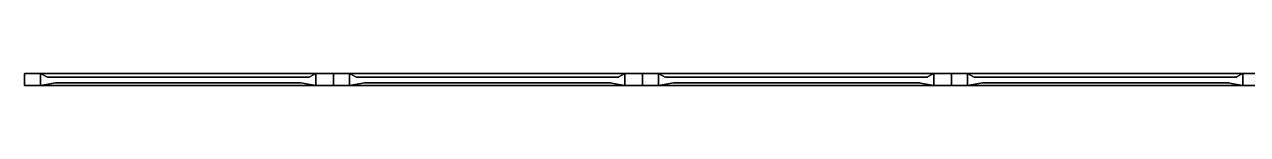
# Model space of a CAD drawing. Extents: x -140 to 778, y -205 to 202.
# Drawn here: x -139.6 to 223.7, y -3.7 to 0 of the extents above; entities that cross this region are included whole.
import ezdxf

# ---------------------------------------------------------------- set-up
doc = ezdxf.new("R2010")
doc.units = 0
doc.layers.add('L1', color=7, linetype='CONTINUOUS')

msp = doc.modelspace()

# ---------------------------------------------------------------- linework, layer by layer
at = {"layer": 'L1'}
for points, invisible_edges in [([(-139.613525, 0.000004, 25.649376), (-139.613525, 0.000006, 33.333324), (-134.817184, 0.000006, 33.333321)], 12), ([(-134.817184, 0.000006, 33.333321), (-134.817184, 0.000004, 25.649372), (-139.613525, 0.000004, 25.649376)], 12), ([(-134.817184, 0.000006, 33.333321), (-139.613525, 0.000006, 33.333324), (-139.613525, -3.656865, 33.333324)], 140), ([(-139.613525, -3.656865, 33.333324), (-134.817184, -3.656864, 33.333321), (-134.817184, 0.000006, 33.333321)], 140), ([(-139.613525, 0.000006, 33.333324), (-139.613525, 0.000004, 25.649376), (-139.613525, -3.656866, 25.649376)], 12), ([(-139.613525, -3.656866, 25.649376), (-139.613525, -3.656865, 33.333324), (-139.613525, 0.000006, 33.333324)], 12), ([(-139.613525, -0.000002, -79.529884), (-139.613525, 0.000004, 25.649376), (-134.817184, 0.000004, 25.649372)], 12), ([(-134.817184, 0.000004, 25.649372), (-134.817184, -0.000002, -79.529884), (-139.613525, -0.000002, -79.529884)], 12), ([(-139.613525, 0.000004, 25.649376), (-139.613525, -0.000002, -79.529884), (-139.613525, -3.656872, -79.529892)], 12), ([(-139.613525, -3.656872, -79.529892), (-139.613525, -3.656866, 25.649376), (-139.613525, 0.000004, 25.649376)], 12), ([(-134.817184, 0.000004, 25.649372), (-134.817184, 0.000006, 33.333321), (-53.087555, 0.000006, 33.333321)], 12), ([(-53.087555, 0.000006, 33.333321), (-53.087555, 0.000004, 25.649372), (-134.817184, 0.000004, 25.649372)], 12), ([(-53.087555, 0.000006, 33.333321), (-134.817184, 0.000006, 33.333321), (-134.817184, -3.656864, 33.333321)], 140), ([(-134.817184, -3.656864, 33.333321), (-53.087555, -3.656864, 33.333321), (-53.087555, 0.000006, 33.333321)], 140), ([(-134.817184, -0.000002, -79.529884), (-134.817184, 0.000004, 25.649372), (-132.816162, -1.116109, 23.648335)], 140), ([(-134.817184, 0.000004, 25.649372), (-53.087555, 0.000004, 25.649372), (-55.088585, -1.116109, 23.648335)], 12), ([(-55.088585, -1.116109, 23.648335), (-132.816162, -1.116109, 23.648335), (-134.817184, 0.000004, 25.649372)], 12), ([(-53.087555, 0.000004, 25.649372), (-53.087555, -0.000002, -79.529884), (-55.088585, -1.116115, -77.528862)], 12), ([(-55.088585, -1.116115, -77.528862), (-55.088585, -1.116109, 23.648335), (-53.087555, 0.000004, 25.649372)], 12), ([(-53.087555, 0.000004, 25.649372), (-53.087555, 0.000006, 33.333321), (-47.826088, 0.000006, 33.333324)], 12), ([(-47.826088, 0.000006, 33.333324), (-47.826088, 0.000004, 25.649376), (-53.087555, 0.000004, 25.649372)], 12), ([(-47.826088, 0.000006, 33.333324), (-53.087555, 0.000006, 33.333321), (-53.087555, -3.656864, 33.333321)], 140), ([(-53.087555, -3.656864, 33.333321), (-47.826088, -3.656865, 33.333324), (-47.826088, 0.000006, 33.333324)], 140), ([(-53.087555, -0.000002, -79.529884), (-53.087555, 0.000004, 25.649372), (-47.826088, 0.000004, 25.649376)], 12), ([(-47.826088, 0.000004, 25.649376), (-47.826088, -0.000002, -79.529884), (-53.087555, -0.000002, -79.529884)], 12), ([(-47.826092, 0.000004, 25.649376), (-47.826092, 0.000006, 33.333324), (-43.029755, 0.000006, 33.333321)], 12), ([(-43.029755, 0.000006, 33.333321), (-43.029755, 0.000004, 25.649372), (-47.826092, 0.000004, 25.649376)], 12), ([(-43.029755, 0.000006, 33.333321), (-47.826092, 0.000006, 33.333324), (-47.826092, -3.656865, 33.333324)], 140), ([(-47.826092, -3.656865, 33.333324), (-43.029755, -3.656864, 33.333321), (-43.029755, 0.000006, 33.333321)], 140), ([(-47.826092, 0.000006, 33.333324), (-47.826092, 0.000004, 25.649376), (-47.826092, -3.656866, 25.649376)], 12), ([(-47.826092, -3.656866, 25.649376), (-47.826092, -3.656865, 33.333324), (-47.826092, 0.000006, 33.333324)], 12), ([(-47.826092, -0.000002, -79.529884), (-47.826092, 0.000004, 25.649376), (-43.029755, 0.000004, 25.649372)], 12), ([(-43.029755, 0.000004, 25.649372), (-43.029755, -0.000002, -79.529884), (-47.826092, -0.000002, -79.529884)], 12), ([(-47.826092, 0.000004, 25.649376), (-47.826092, -0.000002, -79.529884), (-47.826092, -3.656872, -79.529892)], 12), ([(-47.826092, -3.656872, -79.529892), (-47.826092, -3.656866, 25.649376), (-47.826092, 0.000004, 25.649376)], 12), ([(-47.826088, 0.000004, 25.649376), (-47.826088, 0.000006, 33.333324), (-47.826088, -3.656865, 33.333324)], 140), ([(-47.826088, -0.000002, -79.529884), (-47.826088, 0.000004, 25.649376), (-47.826088, -3.656866, 25.649376)], 140), ([(-47.826088, -3.656865, 33.333324), (-47.826088, -3.656866, 25.649376), (-47.826088, 0.000004, 25.649376)], 140), ([(-43.029755, 0.000004, 25.649372), (-43.029755, 0.000006, 33.333321), (38.699875, 0.000006, 33.333321)], 12), ([(38.699875, 0.000006, 33.333321), (38.699875, 0.000004, 25.649372), (-43.029755, 0.000004, 25.649372)], 12), ([(38.699875, 0.000006, 33.333321), (-43.029755, 0.000006, 33.333321), (-43.029755, -3.656864, 33.333321)], 140), ([(-43.029755, -3.656864, 33.333321), (38.699875, -3.656864, 33.333321), (38.699875, 0.000006, 33.333321)], 140), ([(-43.029755, -0.000002, -79.529884), (-43.029755, 0.000004, 25.649372), (-41.028725, -1.116109, 23.648335)], 140), ([(-43.029755, 0.000004, 25.649372), (38.699875, 0.000004, 25.649372), (36.698837, -1.116109, 23.648335)], 12), ([(36.698837, -1.116109, 23.648335), (-41.028725, -1.116109, 23.648335), (-43.029755, 0.000004, 25.649372)], 12), ([(38.699875, 0.000004, 25.649372), (38.699875, -0.000002, -79.529884), (36.698837, -1.116115, -77.528862)], 12), ([(36.698837, -1.116115, -77.528862), (36.698837, -1.116109, 23.648335), (38.699875, 0.000004, 25.649372)], 12), ([(38.699875, 0.000004, 25.649372), (38.699875, 0.000006, 33.333321), (43.961349, 0.000006, 33.333324)], 12), ([(43.961349, 0.000006, 33.333324), (43.961349, 0.000004, 25.649376), (38.699875, 0.000004, 25.649372)], 12), ([(43.961349, 0.000006, 33.333324), (38.699875, 0.000006, 33.333321), (38.699875, -3.656864, 33.333321)], 140), ([(38.699875, -3.656864, 33.333321), (43.961349, -3.656865, 33.333324), (43.961349, 0.000006, 33.333324)], 140), ([(38.699875, -0.000002, -79.529884), (38.699875, 0.000004, 25.649372), (43.961349, 0.000004, 25.649376)], 12), ([(43.961349, 0.000004, 25.649376), (43.961349, -0.000002, -79.529884), (38.699875, -0.000002, -79.529884)], 12), ([(43.961334, 0.000004, 25.649376), (43.961334, 0.000006, 33.333324), (48.757675, 0.000006, 33.333321)], 12), ([(48.757675, 0.000006, 33.333321), (48.757675, 0.000004, 25.649372), (43.961334, 0.000004, 25.649376)], 12), ([(48.757675, 0.000006, 33.333321), (43.961334, 0.000006, 33.333324), (43.961334, -3.656865, 33.333324)], 140), ([(43.961334, -3.656865, 33.333324), (48.757675, -3.656864, 33.333321), (48.757675, 0.000006, 33.333321)], 140), ([(43.961334, 0.000006, 33.333324), (43.961334, 0.000004, 25.649376), (43.961334, -3.656866, 25.649376)], 12), ([(43.961334, -3.656866, 25.649376), (43.961334, -3.656865, 33.333324), (43.961334, 0.000006, 33.333324)], 12), ([(43.961334, -0.000002, -79.529884), (43.961334, 0.000004, 25.649376), (48.757675, 0.000004, 25.649372)], 12), ([(48.757675, 0.000004, 25.649372), (48.757675, -0.000002, -79.529884), (43.961334, -0.000002, -79.529884)], 12), ([(43.961334, 0.000004, 25.649376), (43.961334, -0.000002, -79.529884), (43.961334, -3.656872, -79.529892)], 12), ([(43.961334, -3.656872, -79.529892), (43.961334, -3.656866, 25.649376), (43.961334, 0.000004, 25.649376)], 12), ([(43.961349, 0.000004, 25.649376), (43.961349, 0.000006, 33.333324), (43.961349, -3.656865, 33.333324)], 140), ([(43.961349, -0.000002, -79.529884), (43.961349, 0.000004, 25.649376), (43.961349, -3.656866, 25.649376)], 140), ([(43.961349, -3.656865, 33.333324), (43.961349, -3.656866, 25.649376), (43.961349, 0.000004, 25.649376)], 140), ([(48.757675, 0.000004, 25.649372), (48.757675, 0.000006, 33.333321), (130.487305, 0.000006, 33.333321)], 12), ([(130.487305, 0.000006, 33.333321), (130.487305, 0.000004, 25.649372), (48.757675, 0.000004, 25.649372)], 12), ([(130.487305, 0.000006, 33.333321), (48.757675, 0.000006, 33.333321), (48.757675, -3.656864, 33.333321)], 140), ([(48.757675, -3.656864, 33.333321), (130.487305, -3.656864, 33.333321), (130.487305, 0.000006, 33.333321)], 140), ([(48.757675, -0.000002, -79.529884), (48.757675, 0.000004, 25.649372), (50.758713, -1.116109, 23.648335)], 140), ([(48.757675, 0.000004, 25.649372), (130.487305, 0.000004, 25.649372), (128.486282, -1.116109, 23.648335)], 12), ([(128.486282, -1.116109, 23.648335), (50.758713, -1.116109, 23.648335), (48.757675, 0.000004, 25.649372)], 12), ([(130.487305, 0.000004, 25.649372), (130.487305, -0.000002, -79.529884), (128.486282, -1.116115, -77.528862)], 12), ([(128.486282, -1.116115, -77.528862), (128.486282, -1.116109, 23.648335), (130.487305, 0.000004, 25.649372)], 12), ([(130.487305, 0.000004, 25.649372), (130.487305, 0.000006, 33.333321), (135.748764, 0.000006, 33.333324)], 12), ([(135.748764, 0.000006, 33.333324), (135.748764, 0.000004, 25.649376), (130.487305, 0.000004, 25.649372)], 12), ([(135.748764, 0.000006, 33.333324), (130.487305, 0.000006, 33.333321), (130.487305, -3.656864, 33.333321)], 140), ([(130.487305, -3.656864, 33.333321), (135.748764, -3.656865, 33.333324), (135.748764, 0.000006, 33.333324)], 140), ([(130.487305, -0.000002, -79.529884), (130.487305, 0.000004, 25.649372), (135.748764, 0.000004, 25.649376)], 12), ([(135.748764, 0.000004, 25.649376), (135.748764, -0.000002, -79.529884), (130.487305, -0.000002, -79.529884)], 12), ([(135.748764, 0.000004, 25.649376), (135.748764, 0.000006, 33.333324), (135.748764, -3.656865, 33.333324)], 140), ([(135.748764, -0.000002, -79.529884), (135.748764, 0.000004, 25.649376), (135.748764, -3.656866, 25.649376)], 140), ([(135.748764, -3.656865, 33.333324), (135.748764, -3.656866, 25.649376), (135.748764, 0.000004, 25.649376)], 140), ([(135.748779, 0.000004, 25.649376), (135.748779, 0.000006, 33.333324), (140.54512, 0.000006, 33.333321)], 12), ([(140.54512, 0.000006, 33.333321), (140.54512, 0.000004, 25.649372), (135.748779, 0.000004, 25.649376)], 12), ([(140.54512, 0.000006, 33.333321), (135.748779, 0.000006, 33.333324), (135.748779, -3.656865, 33.333324)], 140), ([(135.748779, -3.656865, 33.333324), (140.54512, -3.656864, 33.333321), (140.54512, 0.000006, 33.333321)], 140), ([(135.748779, 0.000006, 33.333324), (135.748779, 0.000004, 25.649376), (135.748779, -3.656866, 25.649376)], 12), ([(135.748779, -3.656866, 25.649376), (135.748779, -3.656865, 33.333324), (135.748779, 0.000006, 33.333324)], 12), ([(135.748779, -0.000002, -79.529884), (135.748779, 0.000004, 25.649376), (140.54512, 0.000004, 25.649372)], 12), ([(140.54512, 0.000004, 25.649372), (140.54512, -0.000002, -79.529884), (135.748779, -0.000002, -79.529884)], 12), ([(135.748779, 0.000004, 25.649376), (135.748779, -0.000002, -79.529884), (135.748779, -3.656872, -79.529892)], 12), ([(135.748779, -3.656872, -79.529892), (135.748779, -3.656866, 25.649376), (135.748779, 0.000004, 25.649376)], 12), ([(140.54512, 0.000004, 25.649372), (140.54512, 0.000006, 33.333321), (222.274765, 0.000006, 33.333321)], 12), ([(222.274765, 0.000006, 33.333321), (222.274765, 0.000004, 25.649372), (140.54512, 0.000004, 25.649372)], 12), ([(222.274765, 0.000006, 33.333321), (140.54512, 0.000006, 33.333321), (140.54512, -3.656864, 33.333321)], 140), ([(140.54512, -3.656864, 33.333321), (222.274765, -3.656864, 33.333321), (222.274765, 0.000006, 33.333321)], 140), ([(140.54512, -0.000002, -79.529884), (140.54512, 0.000004, 25.649372), (142.546158, -1.116109, 23.648335)], 140), ([(140.54512, 0.000004, 25.649372), (222.274765, 0.000004, 25.649372), (220.273727, -1.116109, 23.648335)], 12), ([(220.273727, -1.116109, 23.648335), (142.546158, -1.116109, 23.648335), (140.54512, 0.000004, 25.649372)], 12), ([(222.274765, 0.000004, 25.649372), (222.274765, -0.000002, -79.529884), (220.273727, -1.116115, -77.528862)], 12), ([(220.273727, -1.116115, -77.528862), (220.273727, -1.116109, 23.648335), (222.274765, 0.000004, 25.649372)], 12), ([(222.274765, 0.000004, 25.649372), (222.274765, 0.000006, 33.333321), (227.536209, 0.000006, 33.333324)], 12), ([(227.536209, 0.000006, 33.333324), (227.536209, 0.000004, 25.649376), (222.274765, 0.000004, 25.649372)], 12), ([(227.536209, 0.000006, 33.333324), (222.274765, 0.000006, 33.333321), (222.274765, -3.656864, 33.333321)], 140), ([(222.274765, -3.656864, 33.333321), (227.536209, -3.656865, 33.333324), (227.536209, 0.000006, 33.333324)], 140), ([(222.274765, -0.000002, -79.529884), (222.274765, 0.000004, 25.649372), (227.536209, 0.000004, 25.649376)], 12), ([(227.536209, 0.000004, 25.649376), (227.536209, -0.000002, -79.529884), (222.274765, -0.000002, -79.529884)], 12), ([(-139.613525, -0.000003, -85.507233), (-139.613525, -0.000002, -79.529884), (-134.817184, -0.000002, -79.529884)], 12), ([(-134.817184, -0.000002, -79.529884), (-134.817184, -0.000003, -85.507233), (-139.613525, -0.000003, -85.507233)], 12), ([(-139.613525, -0.000002, -79.529884), (-139.613525, -0.000003, -85.507233), (-139.613525, -3.656873, -85.507233)], 12), ([(-139.613525, -3.656873, -85.507233), (-139.613525, -3.656872, -79.529892), (-139.613525, -0.000002, -79.529884)], 12), ([(-139.613525, -0.000003, -85.507233), (-134.817184, -0.000003, -85.507233), (-134.817184, -3.656873, -85.507233)], 12), ([(-134.817184, -3.656873, -85.507233), (-139.613525, -3.656873, -85.507233), (-139.613525, -0.000003, -85.507233)], 12), ([(-134.817184, -0.000003, -85.507233), (-134.817184, -0.000002, -79.529884), (-53.087555, -0.000002, -79.529884)], 12), ([(-53.087555, -0.000002, -79.529884), (-53.087555, -0.000003, -85.507233), (-134.817184, -0.000003, -85.507233)], 12), ([(-53.087555, -0.000002, -79.529884), (-134.817184, -0.000002, -79.529884), (-132.816162, -1.116115, -77.528862)], 140), ([(-132.816162, -1.116109, 23.648335), (-132.816162, -1.116115, -77.528862), (-134.817184, -0.000002, -79.529884)], 140), ([(-134.817184, -0.000003, -85.507233), (-53.087555, -0.000003, -85.507233), (-53.087555, -3.656873, -85.507233)], 12), ([(-53.087555, -3.656873, -85.507233), (-134.817184, -3.656873, -85.507233), (-134.817184, -0.000003, -85.507233)], 12), ([(-130.414917, -2.835499, -75.127617), (-130.414917, -2.835492, 21.247101), (-134.817184, -3.656865, 25.649372)], 140), ([(-53.087555, -3.656865, 25.649372), (-134.817184, -3.656865, 25.649372), (-130.414917, -2.835492, 21.247101)], 12), ([(-134.817184, -3.656872, -79.529884), (-53.087555, -3.656872, -79.529884), (-57.489822, -2.835499, -75.127617)], 140), ([(-57.489822, -2.835499, -75.127617), (-130.414917, -2.835499, -75.127617), (-134.817184, -3.656872, -79.529884)], 140), ([(-134.817184, -3.656865, 25.649372), (-134.817184, -3.656872, -79.529884), (-130.414917, -2.835499, -75.127617)], 140), ([(-132.816162, -1.116115, -77.528862), (-55.088585, -1.116115, -77.528862), (-53.087555, -0.000002, -79.529884)], 140), ([(-132.816162, -1.116121, -77.528862), (-132.816162, -1.116103, 23.648331), (-55.088585, -1.116103, 23.648331)], 12), ([(-55.088585, -1.116103, 23.648331), (-55.088585, -1.116121, -77.528862), (-132.816162, -1.116121, -77.528862)], 12), ([(-130.414917, -2.835504, -75.127625), (-57.489822, -2.835504, -75.127625), (-57.489822, -2.835486, 21.247099)], 140), ([(-57.489822, -2.835486, 21.247099), (-130.414917, -2.835486, 21.247099), (-130.414917, -2.835504, -75.127625)], 140), ([(-130.414917, -2.835492, 21.247101), (-57.489822, -2.835492, 21.247101), (-53.087555, -3.656865, 25.649372)], 12), ([(-53.087555, -3.656872, -79.529884), (-53.087555, -3.656865, 25.649372), (-57.489822, -2.835492, 21.247101)], 12), ([(-57.489822, -2.835492, 21.247101), (-57.489822, -2.835499, -75.127617), (-53.087555, -3.656872, -79.529884)], 12), ([(-53.087555, -0.000003, -85.507233), (-53.087555, -0.000002, -79.529884), (-47.826088, -0.000002, -79.529884)], 12), ([(-47.826088, -0.000002, -79.529884), (-47.826088, -0.000003, -85.507233), (-53.087555, -0.000003, -85.507233)], 12), ([(-53.087555, -0.000003, -85.507233), (-47.826088, -0.000003, -85.507233), (-47.826088, -3.656873, -85.507233)], 12), ([(-47.826088, -3.656873, -85.507233), (-53.087555, -3.656873, -85.507233), (-53.087555, -0.000003, -85.507233)], 12), ([(-47.826092, -0.000003, -85.507233), (-47.826092, -0.000002, -79.529884), (-43.029755, -0.000002, -79.529884)], 12), ([(-43.029755, -0.000002, -79.529884), (-43.029755, -0.000003, -85.507233), (-47.826092, -0.000003, -85.507233)], 12), ([(-47.826092, -0.000002, -79.529884), (-47.826092, -0.000003, -85.507233), (-47.826092, -3.656873, -85.507233)], 12), ([(-47.826092, -3.656873, -85.507233), (-47.826092, -3.656872, -79.529892), (-47.826092, -0.000002, -79.529884)], 12), ([(-47.826092, -0.000003, -85.507233), (-43.029755, -0.000003, -85.507233), (-43.029755, -3.656873, -85.507233)], 12), ([(-43.029755, -3.656873, -85.507233), (-47.826092, -3.656873, -85.507233), (-47.826092, -0.000003, -85.507233)], 12), ([(-47.826088, -0.000003, -85.507233), (-47.826088, -0.000002, -79.529884), (-47.826088, -3.656872, -79.529892)], 140), ([(-47.826088, -3.656866, 25.649376), (-47.826088, -3.656872, -79.529892), (-47.826088, -0.000002, -79.529884)], 140), ([(-47.826088, -3.656872, -79.529892), (-47.826088, -3.656873, -85.507233), (-47.826088, -0.000003, -85.507233)], 140), ([(-43.029755, -0.000003, -85.507233), (-43.029755, -0.000002, -79.529884), (38.699875, -0.000002, -79.529884)], 12), ([(38.699875, -0.000002, -79.529884), (38.699875, -0.000003, -85.507233), (-43.029755, -0.000003, -85.507233)], 12), ([(38.699875, -0.000002, -79.529884), (-43.029755, -0.000002, -79.529884), (-41.028725, -1.116115, -77.528862)], 140), ([(-41.028725, -1.116109, 23.648335), (-41.028725, -1.116115, -77.528862), (-43.029755, -0.000002, -79.529884)], 140), ([(-43.029755, -0.000003, -85.507233), (38.699875, -0.000003, -85.507233), (38.699875, -3.656873, -85.507233)], 12), ([(38.699875, -3.656873, -85.507233), (-43.029755, -3.656873, -85.507233), (-43.029755, -0.000003, -85.507233)], 12), ([(-38.627487, -2.835499, -75.127617), (-38.627487, -2.835492, 21.247101), (-43.029755, -3.656865, 25.649372)], 140), ([(38.699875, -3.656865, 25.649372), (-43.029755, -3.656865, 25.649372), (-38.627487, -2.835492, 21.247101)], 12), ([(-43.029755, -3.656872, -79.529884), (38.699875, -3.656872, -79.529884), (34.297607, -2.835499, -75.127617)], 140), ([(34.297607, -2.835499, -75.127617), (-38.627487, -2.835499, -75.127617), (-43.029755, -3.656872, -79.529884)], 140), ([(-43.029755, -3.656865, 25.649372), (-43.029755, -3.656872, -79.529884), (-38.627487, -2.835499, -75.127617)], 140), ([(-41.028725, -1.116115, -77.528862), (36.698837, -1.116115, -77.528862), (38.699875, -0.000002, -79.529884)], 140), ([(-40.796158, -1.116121, -77.528862), (-40.796158, -1.116103, 23.648331), (36.931412, -1.116103, 23.648331)], 12), ([(36.931412, -1.116103, 23.648331), (36.931412, -1.116121, -77.528862), (-40.796158, -1.116121, -77.528862)], 12), ([(-38.627487, -2.835492, 21.247101), (34.297607, -2.835492, 21.247101), (38.699875, -3.656865, 25.649372)], 12), ([(-38.39492, -2.835504, -75.127625), (34.530167, -2.835504, -75.127625), (34.530167, -2.835486, 21.247099)], 140), ([(34.530167, -2.835486, 21.247099), (-38.39492, -2.835486, 21.247099), (-38.39492, -2.835504, -75.127625)], 140), ([(38.699875, -3.656872, -79.529884), (38.699875, -3.656865, 25.649372), (34.297607, -2.835492, 21.247101)], 12), ([(34.297607, -2.835492, 21.247101), (34.297607, -2.835499, -75.127617), (38.699875, -3.656872, -79.529884)], 12), ([(38.699875, -0.000003, -85.507233), (38.699875, -0.000002, -79.529884), (43.961349, -0.000002, -79.529884)], 12), ([(43.961349, -0.000002, -79.529884), (43.961349, -0.000003, -85.507233), (38.699875, -0.000003, -85.507233)], 12), ([(38.699875, -0.000003, -85.507233), (43.961349, -0.000003, -85.507233), (43.961349, -3.656873, -85.507233)], 12), ([(43.961349, -3.656873, -85.507233), (38.699875, -3.656873, -85.507233), (38.699875, -0.000003, -85.507233)], 12), ([(43.961334, -0.000003, -85.507233), (43.961334, -0.000002, -79.529884), (48.757675, -0.000002, -79.529884)], 12), ([(48.757675, -0.000002, -79.529884), (48.757675, -0.000003, -85.507233), (43.961334, -0.000003, -85.507233)], 12), ([(43.961334, -0.000002, -79.529884), (43.961334, -0.000003, -85.507233), (43.961334, -3.656873, -85.507233)], 12), ([(43.961334, -3.656873, -85.507233), (43.961334, -3.656872, -79.529892), (43.961334, -0.000002, -79.529884)], 12), ([(43.961334, -0.000003, -85.507233), (48.757675, -0.000003, -85.507233), (48.757675, -3.656873, -85.507233)], 12), ([(48.757675, -3.656873, -85.507233), (43.961334, -3.656873, -85.507233), (43.961334, -0.000003, -85.507233)], 12), ([(43.961349, -0.000003, -85.507233), (43.961349, -0.000002, -79.529884), (43.961349, -3.656872, -79.529892)], 140), ([(43.961349, -3.656866, 25.649376), (43.961349, -3.656872, -79.529892), (43.961349, -0.000002, -79.529884)], 140), ([(43.961349, -3.656872, -79.529892), (43.961349, -3.656873, -85.507233), (43.961349, -0.000003, -85.507233)], 140), ([(48.757675, -0.000003, -85.507233), (48.757675, -0.000002, -79.529884), (130.487305, -0.000002, -79.529884)], 12), ([(130.487305, -0.000002, -79.529884), (130.487305, -0.000003, -85.507233), (48.757675, -0.000003, -85.507233)], 12), ([(130.487305, -0.000002, -79.529884), (48.757675, -0.000002, -79.529884), (50.758713, -1.116115, -77.528862)], 140), ([(50.758713, -1.116109, 23.648335), (50.758713, -1.116115, -77.528862), (48.757675, -0.000002, -79.529884)], 140), ([(48.757675, -0.000003, -85.507233), (130.487305, -0.000003, -85.507233), (130.487305, -3.656873, -85.507233)], 12), ([(130.487305, -3.656873, -85.507233), (48.757675, -3.656873, -85.507233), (48.757675, -0.000003, -85.507233)], 12), ([(53.159943, -2.835499, -75.127617), (53.159943, -2.835492, 21.247101), (48.757675, -3.656865, 25.649372)], 140), ([(130.487305, -3.656865, 25.649372), (48.757675, -3.656865, 25.649372), (53.159943, -2.835492, 21.247101)], 12), ([(48.757675, -3.656872, -79.529884), (130.487305, -3.656872, -79.529884), (126.085037, -2.835499, -75.127617)], 140), ([(126.085037, -2.835499, -75.127617), (53.159943, -2.835499, -75.127617), (48.757675, -3.656872, -79.529884)], 140), ([(48.757675, -3.656865, 25.649372), (48.757675, -3.656872, -79.529884), (53.159943, -2.835499, -75.127617)], 140), ([(50.758713, -1.116115, -77.528862), (128.486282, -1.116115, -77.528862), (130.487305, -0.000002, -79.529884)], 140), ([(50.991287, -1.116121, -77.528862), (50.991287, -1.116103, 23.648331), (128.718857, -1.116103, 23.648331)], 12), ([(128.718857, -1.116103, 23.648331), (128.718857, -1.116121, -77.528862), (50.991287, -1.116121, -77.528862)], 12), ([(53.159943, -2.835492, 21.247101), (126.085037, -2.835492, 21.247101), (130.487305, -3.656865, 25.649372)], 12), ([(53.392517, -2.835504, -75.127625), (126.317612, -2.835504, -75.127625), (126.317612, -2.835486, 21.247099)], 140), ([(126.317612, -2.835486, 21.247099), (53.392517, -2.835486, 21.247099), (53.392517, -2.835504, -75.127625)], 140), ([(130.487305, -3.656872, -79.529884), (130.487305, -3.656865, 25.649372), (126.085037, -2.835492, 21.247101)], 12), ([(126.085037, -2.835492, 21.247101), (126.085037, -2.835499, -75.127617), (130.487305, -3.656872, -79.529884)], 12), ([(130.487305, -0.000003, -85.507233), (130.487305, -0.000002, -79.529884), (135.748764, -0.000002, -79.529884)], 12), ([(135.748764, -0.000002, -79.529884), (135.748764, -0.000003, -85.507233), (130.487305, -0.000003, -85.507233)], 12), ([(130.487305, -0.000003, -85.507233), (135.748764, -0.000003, -85.507233), (135.748764, -3.656873, -85.507233)], 12), ([(135.748764, -3.656873, -85.507233), (130.487305, -3.656873, -85.507233), (130.487305, -0.000003, -85.507233)], 12), ([(135.748764, -0.000003, -85.507233), (135.748764, -0.000002, -79.529884), (135.748764, -3.656872, -79.529892)], 140), ([(135.748764, -3.656866, 25.649376), (135.748764, -3.656872, -79.529892), (135.748764, -0.000002, -79.529884)], 140), ([(135.748764, -3.656872, -79.529892), (135.748764, -3.656873, -85.507233), (135.748764, -0.000003, -85.507233)], 140), ([(135.748779, -0.000003, -85.507233), (135.748779, -0.000002, -79.529884), (140.54512, -0.000002, -79.529884)], 12), ([(140.54512, -0.000002, -79.529884), (140.54512, -0.000003, -85.507233), (135.748779, -0.000003, -85.507233)], 12), ([(135.748779, -0.000002, -79.529884), (135.748779, -0.000003, -85.507233), (135.748779, -3.656873, -85.507233)], 12), ([(135.748779, -3.656873, -85.507233), (135.748779, -3.656872, -79.529892), (135.748779, -0.000002, -79.529884)], 12), ([(135.748779, -0.000003, -85.507233), (140.54512, -0.000003, -85.507233), (140.54512, -3.656873, -85.507233)], 12), ([(140.54512, -3.656873, -85.507233), (135.748779, -3.656873, -85.507233), (135.748779, -0.000003, -85.507233)], 12), ([(140.54512, -0.000003, -85.507233), (140.54512, -0.000002, -79.529884), (222.274765, -0.000002, -79.529884)], 12), ([(222.274765, -0.000002, -79.529884), (222.274765, -0.000003, -85.507233), (140.54512, -0.000003, -85.507233)], 12), ([(222.274765, -0.000002, -79.529884), (140.54512, -0.000002, -79.529884), (142.546158, -1.116115, -77.528862)], 140), ([(142.546158, -1.116109, 23.648335), (142.546158, -1.116115, -77.528862), (140.54512, -0.000002, -79.529884)], 140), ([(140.54512, -0.000003, -85.507233), (222.274765, -0.000003, -85.507233), (222.274765, -3.656873, -85.507233)], 12), ([(222.274765, -3.656873, -85.507233), (140.54512, -3.656873, -85.507233), (140.54512, -0.000003, -85.507233)], 12), ([(144.947388, -2.835499, -75.127617), (144.947388, -2.835492, 21.247101), (140.54512, -3.656865, 25.649372)], 140), ([(222.274765, -3.656865, 25.649372), (140.54512, -3.656865, 25.649372), (144.947388, -2.835492, 21.247101)], 12), ([(140.54512, -3.656872, -79.529884), (222.274765, -3.656872, -79.529884), (217.872482, -2.835499, -75.127617)], 140), ([(217.872482, -2.835499, -75.127617), (144.947388, -2.835499, -75.127617), (140.54512, -3.656872, -79.529884)], 140), ([(140.54512, -3.656865, 25.649372), (140.54512, -3.656872, -79.529884), (144.947388, -2.835499, -75.127617)], 140), ([(142.546158, -1.116115, -77.528862), (220.273727, -1.116115, -77.528862), (222.274765, -0.000002, -79.529884)], 140), ([(142.778702, -1.116121, -77.528862), (142.778702, -1.116103, 23.648331), (220.506271, -1.116103, 23.648331)], 12), ([(220.506271, -1.116103, 23.648331), (220.506271, -1.116121, -77.528862), (142.778702, -1.116121, -77.528862)], 12), ([(144.947388, -2.835492, 21.247101), (217.872482, -2.835492, 21.247101), (222.274765, -3.656865, 25.649372)], 12), ([(145.179932, -2.835504, -75.127625), (218.105026, -2.835504, -75.127625), (218.105026, -2.835486, 21.247099)], 140), ([(218.105026, -2.835486, 21.247099), (145.179932, -2.835486, 21.247099), (145.179932, -2.835504, -75.127625)], 140), ([(222.274765, -3.656872, -79.529884), (222.274765, -3.656865, 25.649372), (217.872482, -2.835492, 21.247101)], 12), ([(217.872482, -2.835492, 21.247101), (217.872482, -2.835499, -75.127617), (222.274765, -3.656872, -79.529884)], 12), ([(222.274765, -0.000003, -85.507233), (222.274765, -0.000002, -79.529884), (227.536209, -0.000002, -79.529884)], 12), ([(227.536209, -0.000002, -79.529884), (227.536209, -0.000003, -85.507233), (222.274765, -0.000003, -85.507233)], 12), ([(222.274765, -0.000003, -85.507233), (227.536209, -0.000003, -85.507233), (227.536209, -3.656873, -85.507233)], 12), ([(227.536209, -3.656873, -85.507233), (222.274765, -3.656873, -85.507233), (222.274765, -0.000003, -85.507233)], 12), ([(-139.613525, -3.656866, 25.649376), (-134.817184, -3.656865, 25.649372), (-134.817184, -3.656864, 33.333321)], 140), ([(-134.817184, -3.656864, 33.333321), (-139.613525, -3.656865, 33.333324), (-139.613525, -3.656866, 25.649376)], 140), ([(-139.613525, -3.656872, -79.529892), (-134.817184, -3.656872, -79.529884), (-134.817184, -3.656865, 25.649372)], 140), ([(-134.817184, -3.656865, 25.649372), (-139.613525, -3.656866, 25.649376), (-139.613525, -3.656872, -79.529892)], 140), ([(-139.613525, -3.656873, -85.507233), (-134.817184, -3.656873, -85.507233), (-134.817184, -3.656872, -79.529884)], 140), ([(-134.817184, -3.656872, -79.529884), (-139.613525, -3.656872, -79.529892), (-139.613525, -3.656873, -85.507233)], 140), ([(-134.817184, -3.656865, 25.649372), (-53.087555, -3.656865, 25.649372), (-53.087555, -3.656864, 33.333321)], 140), ([(-53.087555, -3.656864, 33.333321), (-134.817184, -3.656864, 33.333321), (-134.817184, -3.656865, 25.649372)], 140), ([(-134.817184, -3.656873, -85.507233), (-53.087555, -3.656873, -85.507233), (-53.087555, -3.656872, -79.529884)], 140), ([(-53.087555, -3.656872, -79.529884), (-134.817184, -3.656872, -79.529884), (-134.817184, -3.656873, -85.507233)], 140), ([(-47.826088, -3.656865, 33.333324), (-53.087555, -3.656864, 33.333321), (-53.087555, -3.656865, 25.649372)], 140), ([(-47.826088, -3.656866, 25.649376), (-53.087555, -3.656865, 25.649372), (-53.087555, -3.656872, -79.529884)], 140), ([(-53.087555, -3.656865, 25.649372), (-47.826088, -3.656866, 25.649376), (-47.826088, -3.656865, 33.333324)], 140), ([(-53.087555, -3.656872, -79.529884), (-47.826088, -3.656872, -79.529892), (-47.826088, -3.656866, 25.649376)], 140), ([(-53.087555, -3.656873, -85.507233), (-47.826088, -3.656873, -85.507233), (-47.826088, -3.656872, -79.529892)], 140), ([(-47.826088, -3.656872, -79.529892), (-53.087555, -3.656872, -79.529884), (-53.087555, -3.656873, -85.507233)], 140), ([(-47.826092, -3.656866, 25.649376), (-43.029755, -3.656865, 25.649372), (-43.029755, -3.656864, 33.333321)], 140), ([(-43.029755, -3.656864, 33.333321), (-47.826092, -3.656865, 33.333324), (-47.826092, -3.656866, 25.649376)], 140), ([(-47.826092, -3.656872, -79.529892), (-43.029755, -3.656872, -79.529884), (-43.029755, -3.656865, 25.649372)], 140), ([(-43.029755, -3.656865, 25.649372), (-47.826092, -3.656866, 25.649376), (-47.826092, -3.656872, -79.529892)], 140), ([(-47.826092, -3.656873, -85.507233), (-43.029755, -3.656873, -85.507233), (-43.029755, -3.656872, -79.529884)], 140), ([(-43.029755, -3.656872, -79.529884), (-47.826092, -3.656872, -79.529892), (-47.826092, -3.656873, -85.507233)], 140), ([(-43.029755, -3.656865, 25.649372), (38.699875, -3.656865, 25.649372), (38.699875, -3.656864, 33.333321)], 140), ([(38.699875, -3.656864, 33.333321), (-43.029755, -3.656864, 33.333321), (-43.029755, -3.656865, 25.649372)], 140), ([(-43.029755, -3.656873, -85.507233), (38.699875, -3.656873, -85.507233), (38.699875, -3.656872, -79.529884)], 140), ([(38.699875, -3.656872, -79.529884), (-43.029755, -3.656872, -79.529884), (-43.029755, -3.656873, -85.507233)], 140), ([(43.961349, -3.656865, 33.333324), (38.699875, -3.656864, 33.333321), (38.699875, -3.656865, 25.649372)], 140), ([(43.961349, -3.656866, 25.649376), (38.699875, -3.656865, 25.649372), (38.699875, -3.656872, -79.529884)], 140), ([(38.699875, -3.656865, 25.649372), (43.961349, -3.656866, 25.649376), (43.961349, -3.656865, 33.333324)], 140), ([(38.699875, -3.656872, -79.529884), (43.961349, -3.656872, -79.529892), (43.961349, -3.656866, 25.649376)], 140), ([(38.699875, -3.656873, -85.507233), (43.961349, -3.656873, -85.507233), (43.961349, -3.656872, -79.529892)], 140), ([(43.961349, -3.656872, -79.529892), (38.699875, -3.656872, -79.529884), (38.699875, -3.656873, -85.507233)], 140), ([(43.961334, -3.656866, 25.649376), (48.757675, -3.656865, 25.649372), (48.757675, -3.656864, 33.333321)], 140), ([(48.757675, -3.656864, 33.333321), (43.961334, -3.656865, 33.333324), (43.961334, -3.656866, 25.649376)], 140), ([(43.961334, -3.656872, -79.529892), (48.757675, -3.656872, -79.529884), (48.757675, -3.656865, 25.649372)], 140), ([(48.757675, -3.656865, 25.649372), (43.961334, -3.656866, 25.649376), (43.961334, -3.656872, -79.529892)], 140), ([(43.961334, -3.656873, -85.507233), (48.757675, -3.656873, -85.507233), (48.757675, -3.656872, -79.529884)], 140), ([(48.757675, -3.656872, -79.529884), (43.961334, -3.656872, -79.529892), (43.961334, -3.656873, -85.507233)], 140), ([(48.757675, -3.656865, 25.649372), (130.487305, -3.656865, 25.649372), (130.487305, -3.656864, 33.333321)], 140), ([(130.487305, -3.656864, 33.333321), (48.757675, -3.656864, 33.333321), (48.757675, -3.656865, 25.649372)], 140), ([(48.757675, -3.656873, -85.507233), (130.487305, -3.656873, -85.507233), (130.487305, -3.656872, -79.529884)], 140), ([(130.487305, -3.656872, -79.529884), (48.757675, -3.656872, -79.529884), (48.757675, -3.656873, -85.507233)], 140), ([(135.748764, -3.656865, 33.333324), (130.487305, -3.656864, 33.333321), (130.487305, -3.656865, 25.649372)], 140), ([(135.748764, -3.656866, 25.649376), (130.487305, -3.656865, 25.649372), (130.487305, -3.656872, -79.529884)], 140), ([(130.487305, -3.656865, 25.649372), (135.748764, -3.656866, 25.649376), (135.748764, -3.656865, 33.333324)], 140), ([(130.487305, -3.656872, -79.529884), (135.748764, -3.656872, -79.529892), (135.748764, -3.656866, 25.649376)], 140), ([(130.487305, -3.656873, -85.507233), (135.748764, -3.656873, -85.507233), (135.748764, -3.656872, -79.529892)], 140), ([(135.748764, -3.656872, -79.529892), (130.487305, -3.656872, -79.529884), (130.487305, -3.656873, -85.507233)], 140), ([(135.748779, -3.656866, 25.649376), (140.54512, -3.656865, 25.649372), (140.54512, -3.656864, 33.333321)], 140), ([(140.54512, -3.656864, 33.333321), (135.748779, -3.656865, 33.333324), (135.748779, -3.656866, 25.649376)], 140), ([(135.748779, -3.656872, -79.529892), (140.54512, -3.656872, -79.529884), (140.54512, -3.656865, 25.649372)], 140), ([(140.54512, -3.656865, 25.649372), (135.748779, -3.656866, 25.649376), (135.748779, -3.656872, -79.529892)], 140), ([(135.748779, -3.656873, -85.507233), (140.54512, -3.656873, -85.507233), (140.54512, -3.656872, -79.529884)], 140), ([(140.54512, -3.656872, -79.529884), (135.748779, -3.656872, -79.529892), (135.748779, -3.656873, -85.507233)], 140), ([(140.54512, -3.656865, 25.649372), (222.274765, -3.656865, 25.649372), (222.274765, -3.656864, 33.333321)], 140), ([(222.274765, -3.656864, 33.333321), (140.54512, -3.656864, 33.333321), (140.54512, -3.656865, 25.649372)], 140), ([(140.54512, -3.656873, -85.507233), (222.274765, -3.656873, -85.507233), (222.274765, -3.656872, -79.529884)], 140), ([(222.274765, -3.656872, -79.529884), (140.54512, -3.656872, -79.529884), (140.54512, -3.656873, -85.507233)], 140), ([(227.536209, -3.656865, 33.333324), (222.274765, -3.656864, 33.333321), (222.274765, -3.656865, 25.649372)], 140), ([(227.536209, -3.656866, 25.649376), (222.274765, -3.656865, 25.649372), (222.274765, -3.656872, -79.529884)], 140), ([(222.274765, -3.656865, 25.649372), (227.536209, -3.656866, 25.649376), (227.536209, -3.656865, 33.333324)], 140), ([(222.274765, -3.656872, -79.529884), (227.536209, -3.656872, -79.529892), (227.536209, -3.656866, 25.649376)], 140), ([(222.274765, -3.656873, -85.507233), (227.536209, -3.656873, -85.507233), (227.536209, -3.656872, -79.529892)], 140), ([(227.536209, -3.656872, -79.529892), (222.274765, -3.656872, -79.529884), (222.274765, -3.656873, -85.507233)], 140)]:
    msp.add_3dface(points, dxfattribs=dict(at, invisible_edges=invisible_edges))

doc.saveas('drawing.dxf')
